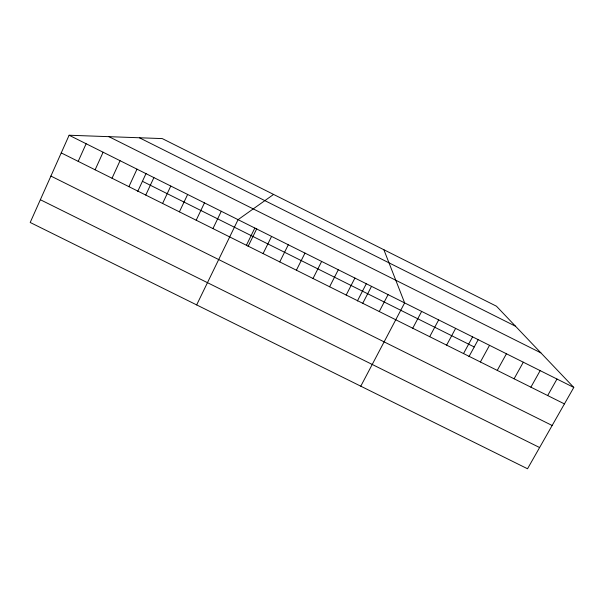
<?xml version="1.0" encoding="UTF-8"?>
<svg xmlns="http://www.w3.org/2000/svg" width="604" height="604" viewBox="0 0 604 604"><rect width="100%" height="100%" fill="white"/><g stroke="black" fill="none" stroke-linecap="round" stroke-linejoin="round"><path stroke-width="0.91" d="M69.12 135.236L30.2 222.476L527.526 468.764L573.8 387.436L496.443 306.198L162.25 138.588L69.12 135.236L573.8 387.436M78.195 161.359L86.13 143.737M95.122 169.807L103.11 152.223M112.027 178.24L120.06 160.694M128.909 186.659L136.995 169.158M137.735 191.408L146.07 173.454M145.76 195.069L153.899 177.606M162.597 203.465L170.781 186.04M179.403 211.845L187.64 194.465M196.187 220.218L204.477 202.876M212.948 228.576L221.291 211.279M196.655 304.907L238.074 219.667L273.589 194.428M246.402 245.262L254.835 228.04M248.078 246.447L256.745 228.765M263.087 253.589L271.581 236.406M279.758 261.902L288.297 244.763M296.398 270.199L304.982 253.099M313.015 278.489L321.653 261.434M329.61 286.772L338.3 269.746M346.183 295.039L354.918 278.051M357.394 300.973L366.401 283.555M362.732 303.291L371.513 286.349M379.259 311.536L388.085 294.631M360.784 386.19L404.635 302.898L383.88 249.746M412.736 328.236L421.668 311.407M429.693 336.692L438.67 319.909M446.62 345.133L455.642 328.387M463.525 353.567L472.6 336.858M468.968 356.624L478.308 339.486M480.399 361.985L489.527 345.322M497.258 370.388L506.431 353.77M514.087 378.784L523.306 362.204M530.893 387.172L540.165 370.622M547.669 395.537L556.994 379.033M50.902 176.066L552.147 425.488M40.355 199.72L539.599 447.541M142.431 181.298L474.231 346.968M61.238 152.903L564.43 403.902M139.403 137.765L515.522 326.236M108.924 136.67L540.874 352.864"/></g></svg>
